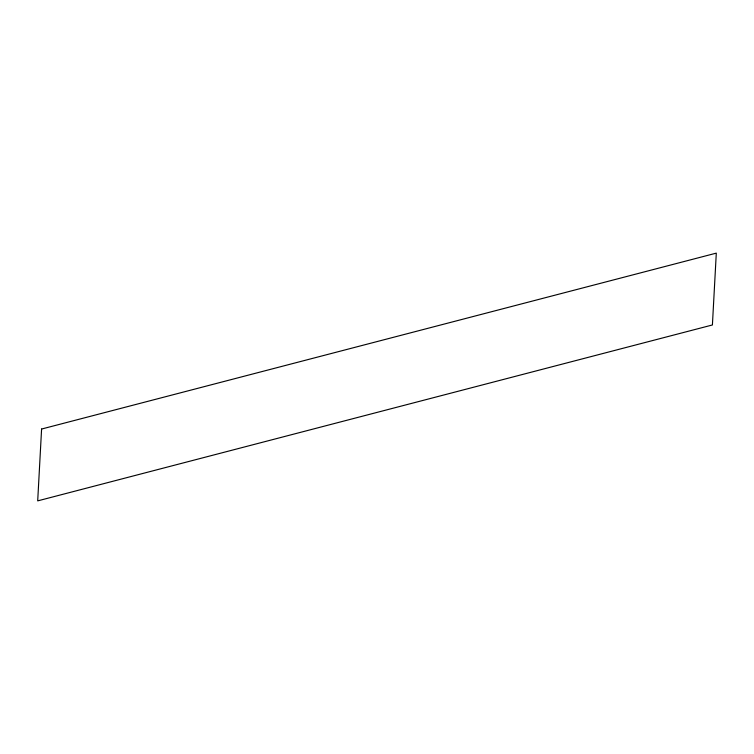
<?xml version="1.0" encoding="UTF-8"?>
<svg xmlns="http://www.w3.org/2000/svg" width="754" height="754" viewBox="0 0 754 754"><rect width="100%" height="100%" fill="white"/><g stroke="black" fill="none" stroke-linecap="round" stroke-linejoin="round"><path stroke-width="1.13" d="M41.593 429.035L37.7 500.873L712.407 324.965L716.3 253.127L41.593 429.035"/></g></svg>
